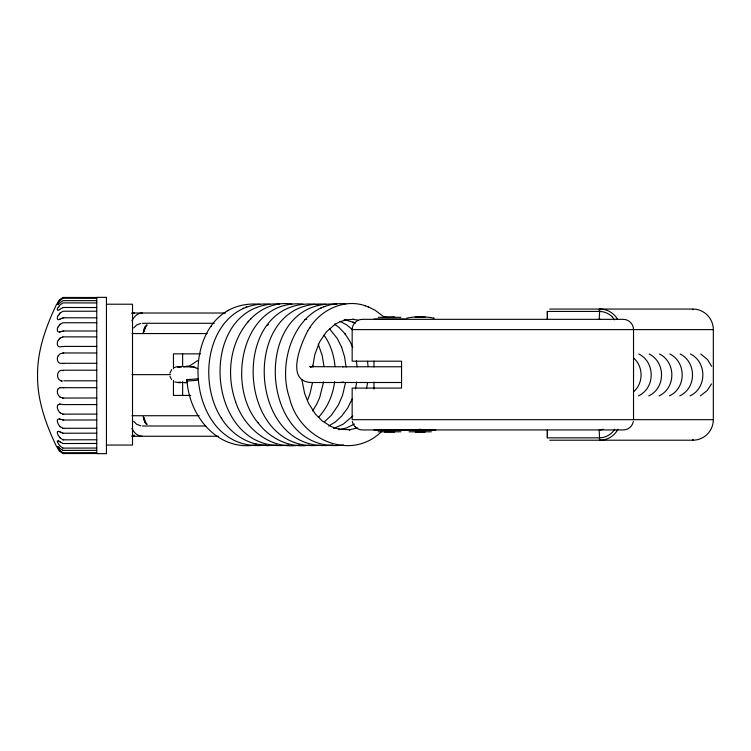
<?xml version="1.0" encoding="UTF-8"?>
<svg xmlns="http://www.w3.org/2000/svg" width="751" height="751" viewBox="0 0 751 751"><rect width="100%" height="100%" fill="white"/><g stroke="black" fill="none" stroke-linecap="round" stroke-linejoin="round"><path stroke-width="1.13" d="M547.376 437.842L547.376 429.938L547.329 437.842L599.533 437.833A18.277 18.174 89.6 0 0 614.731 429.215M259.93 304.221C172.12 297.293 180.813 456.458 266.173 444.967M312.81 366.122L314.857 354.406L319.673 341.818L326.338 331.933L335.143 324.197M549.694 309.065L692.751 309.065L693.004 309.759L693.023 309.065A20.615 20.465 89.1 0 1 713.328 329.605L713.328 419.668L352.163 419.668L352.163 388.079L401.55 388.079L401.55 361.193L352.163 361.193L352.163 329.605C352.078 324.113 356.941 319.25 362.433 319.335L623.236 319.335C628.718 319.25 633.609 324.103 633.525 329.605L633.525 419.668M143.357 332.637L145.469 326.291L143.554 330.731M143.291 332.637L143.385 331.689M323.559 381.94L319.729 397.401L316.96 403.756L312.604 410.975M334.655 381.639C332.975 394.857 327.558 407.793 318.302 417.5L318.743 417.04M345.591 382.287L342.569 395.251L338.485 404.817L331.322 415.294L324.516 421.79M356.716 381.987L355.43 388.943M144.079 331.689L145.103 327.934L147.13 324.958M367.633 382.625L366.469 388.736M312.397 383.066L310.06 393.402L307.675 399.926M599.185 319.335L599.796 309.065A20.643 20.484 -87 0 1 614.515 315.279A20.371 20.202 -89.6 0 1 617.482 319.213M169.904 373.256L171.585 369.623M692.966 439.673L693.089 440.208A20.615 20.474 -88.4 0 0 713.337 419.668L713.215 419.668M633.346 421.536C632.502 426.305 628.024 430.013 623.18 429.938L362.47 429.938C357.645 429.994 353.177 426.296 352.332 421.536M144.154 328.835L144.981 327.079M352.257 398.912L347.666 408.009L341.827 415.913L335.519 421.818L328.76 426.052M57.78 303.779L58.203 302.953M711.535 383.911L707.142 390.558L700.43 395.852M58.353 326.873L59.348 325.202M58.353 315.673L59.348 313.993M58.353 340.513L59.348 338.936M56.729 304.042C46.027 326.356 37.259 350.417 37.55 375.5C37.259 400.583 46.027 424.644 56.729 446.958M58.353 307.469L59.348 305.864M58.353 355.908L59.348 354.51A7.238 5.501 82.7 0 1 60.118 353.824L62.84 353.008M307.75 330.9C301.235 343.31 284.479 382.24 312.022 382.512L342.015 382.503M58.353 302.681L59.582 300.935A7.369 2.826 -45.1 0 1 60.202 300.316M309.487 328.149C320.733 309.806 344.38 298.382 365.38 305.817M307.394 331.463L309.872 327.539M57.592 302.615L59.582 300.053M211.191 326.591L211.594 326.056M58.353 388.821L59.348 387.967A7.238 4.694 57.9 0 1 60.146 387.723M133.706 327.934L136.682 324.958L140.737 323.456M248.525 321.278C229.712 342.991 226.135 375.218 235.636 401.785M145.901 325.756L146.68 324.958M692.769 440.208L549.694 440.208M250.515 319.128C260.907 308.051 276.659 301.602 291.848 304.071M247.971 321.888L251.097 318.499M60.136 313.017L62.84 311.299A4.872 3.924 0.1 0 1 63.694 311.224L96.748 311.224M352.792 416.007L343.404 424.033L333.557 428.549M60.136 299.452L62.84 297.603A4.872 4.863 0 0 1 63.694 297.462L96.748 297.509M633.863 391.553C643.382 383.123 643.429 367.117 634.144 358.48M60.136 324.291L62.84 322.799A4.872 3.182 0.1 0 1 63.694 322.752L96.748 322.742M58.531 303.948L62.84 300.729A4.872 4.637 -1.9 0 1 63.694 300.644L96.748 300.644M58.353 404.695L59.348 404.179M381.696 431.421C349.825 462.888 298.541 437.899 289.529 398.021C275.936 359.522 297.903 299.64 345.76 303.864M60.136 338.138L62.84 336.936M60.136 309.083L62.84 307.61M59.582 309.496L58.531 310.172A4.59 1.54 -53.6 0 1 57.761 307.76M266.952 325.643L268.501 324.535M197.691 360.602L189.674 365.831L183.666 366.741M227.675 310.783L228.398 310.313M334.364 324.751L339.208 322.066L345.864 319.888L353.721 319.363L352.679 319.325L357.898 320.067M638.463 395.852C655.351 388.014 655.398 362.235 638.829 354.003M648.789 395.852C665.677 388.014 665.733 362.235 649.155 354.003M659.115 395.852C676.003 388.014 676.06 362.235 659.491 354.003M669.441 395.852C686.339 388.014 686.386 362.235 669.817 354.003M679.777 395.852C696.665 388.014 696.712 362.235 680.143 354.003M690.103 395.852C706.991 388.014 707.048 362.235 690.479 354.003M354.397 424.071L346.493 427.948L338.973 429.703M269.844 304.108C193.326 299.217 188.548 427.206 256.344 444.132M60.136 319.062L62.84 317.889M406.3 318.293C415.2 316.246 425.197 316.255 434.097 318.293L433.721 318.095M242.704 308.501L243.512 308.145M245.868 307.084L246.703 306.718M173.856 367.727L176.663 366.807L181.648 366.741M59.582 319.344L58.531 319.673A4.59 2.065 -58.2 0 1 57.921 315.673M320.649 308.173L321.55 307.788M323.831 306.812L324.751 306.417M60.136 331.876L62.84 331.06M357.41 427.976L349.084 429.854L349.966 429.732L338.729 429.206L339.63 429.394L331.426 426.728L322.01 420.767L315.373 413.998L308.492 403.24L304.653 393.515L301.855 379.546M180.202 382.128L177.921 382.531L181.01 382.559M217.095 436.293C198.808 423.705 187.985 401.025 186.98 379.621C190.707 379.462 194.443 379.058 198.17 378.776M60.136 387.694L62.84 387.685M332.759 444.892C247.088 457.04 238.349 297.565 325.859 304.202M276.978 445.005L267.121 445.719L255.537 443.954M187.356 380.982L186.839 381.114L197.579 380.194M343.639 444.949C258.147 456.805 249.482 297.659 336.805 304.193M288.806 444.902C204.103 457.021 193.702 300.841 279.738 303.883M59.582 332.008L58.531 331.97A4.59 2.497 -64.7 0 1 58.015 326.713M254.542 445.071C241.794 447.202 228.398 443.954 217.752 436.716M299.611 444.949C270.792 450.487 243.878 427.948 235.523 401.485M309.45 445.136C289.83 448.394 269.769 438.453 258.109 422.804M62.84 346.464L60.136 346.878A7.369 4.055 -51.6 0 1 59.564 346.887L58.531 346.455M320.198 445.193C235.495 454.665 228.116 297.593 314.885 304.193M378.251 317.316L400.884 317.316M400.884 431.769L378.251 431.769M431.327 431.797L409.07 431.797M61.845 370.252C56.118 370.365 56.137 380.635 61.845 380.748M63.694 307.478L96.748 307.535M63.694 317.786L96.748 317.823M187.234 379.64L186.68 379.668M62.84 363.315L60.136 363.306A7.369 4.806 -59.6 0 1 59.573 363.146L58.531 362.395A4.656 3.013 -83.4 0 1 58.146 355.636M63.694 330.975L96.748 331.013M304.953 319.438L306.699 319.363M63.694 346.408L96.748 346.427M393.477 317.053L385.657 317.053M424.108 317.241L416.289 317.241M186.436 382.588L183.873 382.616M63.694 352.97L96.748 352.989M63.694 363.296L96.748 363.306M62.84 370.215L96.748 370.205M415.284 432.05L425.113 432.05M393.224 317.053L394.66 317.044M423.846 317.241L425.291 317.232M384.474 432.041L394.66 432.041M96.748 433.177L63.76 433.224A4.872 3.689 0.1 0 1 62.831 433.158M96.748 439.776L63.76 439.823M96.748 443.465L63.76 443.522A4.872 4.299 0.2 0 1 62.831 443.428M96.748 448.056L63.76 448.112A4.872 4.553 -1.7 0 1 62.821 448.056M96.748 450.356L63.76 450.412A4.872 4.703 0.3 0 1 62.84 450.3M96.748 452.712L63.76 452.769M96.748 453.491L63.76 453.548A4.872 4.863 0 0 1 62.84 453.416L60.136 451.548M96.748 414.101L63.76 414.13M96.748 419.987L63.76 420.025M96.748 428.258L63.76 428.295M599.758 440.199L599.796 440.208A20.643 20.474 89.7 0 0 617.96 429.272M174.739 381.968L178.212 382.541M96.748 387.694L63.76 387.704M96.748 398.011L63.76 398.03M96.748 404.573L63.76 404.592A4.872 1.943 0.1 0 1 62.812 404.592M106.445 304.221L132.514 304.221L132.514 445.061L106.445 445.061M547.329 311.44L599.533 311.44A18.324 18.212 -87.6 0 1 612.431 317.1M133.894 313.017L225.431 313.017M373.97 319.062L405.165 319.062M142.305 323.287L214.166 323.287M712.708 329.605L713.347 329.605L352.163 329.605M132.016 333.557L207.229 333.557M200.517 353.862L173.453 353.862L173.453 368.863M193.251 366.901L183.507 366.817M341.104 366.77L309.797 366.666L311.233 367.145M342.409 366.77L401.644 366.77M132.016 374.636L170.533 374.636M96.748 380.795L63.797 380.795M177.959 382.531L181.132 382.531M184.089 382.531L187.421 382.531M342.775 382.503L400.527 382.503M190.679 395.42L173.453 395.42L173.453 380.41M132.016 415.725L199.146 415.725M140.737 425.817L136.682 424.315L133.706 421.339M142.305 425.995L205.812 425.995M373.97 430.023L435.796 430.023M133.894 436.265L218.4 436.265M96.748 336.899L63.76 336.87A4.872 2.281 0.1 0 0 62.859 336.983M177.452 366.741L181.47 366.779M96.748 302.944L63.76 302.888A4.872 4.468 0.2 0 0 62.84 303.029L60.136 304.878A7.238 3.896 -49.9 0 0 59.263 305.826M96.748 298.288L63.76 298.231A4.872 4.788 0.4 0 0 62.84 298.372L60.136 300.278A7.238 2.92 -44.8 0 0 59.235 301.217M384.474 317.044L385.92 317.053M415.106 317.232L416.542 317.241M192.172 366.779L190.501 366.741M177.687 366.741L179.864 367.042M58.353 431.318L59.348 431.553M60.136 404.122L62.84 404.536M59.348 418.955L58.353 419.105A4.59 2.159 59.3 0 0 58.522 424.493L59.582 426.089A7.369 5.21 67.5 0 0 60.164 426.662M63.694 453.538L63.76 453.548A4.872 4.853 6.8 0 1 62.84 453.397M62.84 397.992L60.136 397.148M302.897 304.033C242.47 298.795 225 384.831 258.466 423.292M62.84 414.064L60.136 412.862M344.249 319.579L353.561 322.442M193.617 366.957L197.823 368.741M192.894 366.835L193.974 367.023M62.84 419.94L60.136 419.124M315.993 304.427L318.208 304.887M62.84 428.201L60.136 426.709M259.095 444.752L259.902 444.939M62.84 433.111L60.136 431.938M62.84 439.701L60.136 437.983M62.84 443.39L60.136 441.917M62.84 447.981L60.136 446.122M62.84 450.271L60.136 448.563M62.84 452.628L60.136 450.722A7.238 2.92 44.8 0 1 59.235 449.783M367.708 306.652L374.89 310.079L384.221 317.091M364.46 305.497L368.619 306.971M194.687 367.201L195.729 367.577M339.996 321.353L346.521 324.761L352.529 329.745M58.353 440.743L59.348 441.344M352.773 322.029L355.232 323.315M335.415 324.648L334.58 324.15L339.18 327.596L345.357 334.129L344.878 333.51L350.041 341.564L352.792 347.6M700.805 354.003L707.414 359.522L711.713 366.357M355.176 426.934L356.819 428.267M330.196 329.426L329.576 328.844L337.265 338.494L341.649 347.244L341.461 346.765L344.531 356.631L346.089 367.108M59.348 447.821L57.602 446.451L59.582 450.065A7.369 2.826 45.1 0 0 60.202 450.684M146.201 423.855L146.68 424.315L145.976 423.611M147.13 424.315L145.103 421.339L144.079 417.594M59.582 450.947L57.602 448.403M59.582 437.317L58.531 435.674A4.59 1.643 54.3 0 1 58.484 431.581M324.376 335.641L324 335.087C330.534 344.287 334.082 355.392 335.03 366.582M171.594 379.668L169.989 376.42M143.291 416.645L145.497 422.982L143.554 418.551M221.479 417.838L221.77 418.316M144.981 422.193L144.154 420.438M318.227 344.174L322.179 355.448L323.916 365.878M603.166 429.187A10.749 10.749 0 0 1 599.185 429.919L599.627 440.086L599.345 438.715M356.396 360.837L357.119 366.948M367.502 361.334L368.103 366.61M143.357 416.645L143.45 417.594M312.829 365.343L312.96 367.108M419.997 429.788L419.978 429.178M419.781 429.788L419.762 429.178M373.97 361.137L373.97 366.957M373.97 382.081L373.97 389.065M182.643 353.862L182.643 366.554M182.643 381.564L182.643 395.42M134.166 434.979L134.166 436.265A20.53 20.512 53.6 0 1 131.857 436.124M59.986 451.529A7.238 1.802 41.8 0 1 59.169 450.628M60.258 451.558A7.369 1.69 42.2 0 1 59.723 450.985M59.648 448.253A7.238 0.591 40.3 0 1 58.813 447.446M63.694 452.787A4.872 4.825 -4.2 0 1 62.831 452.665M59.714 441.729A7.238 0.638 40.4 0 1 60.456 442.283M58.681 441.363A4.59 1.051 51.2 0 0 58.512 443.85L59.582 445.446A7.369 3.83 49.9 0 0 60.183 446.075M59.46 431.703A7.238 1.849 41.8 0 1 60.24 432.097M60.174 437.927A7.369 4.628 57.3 0 1 59.629 437.279M63.685 439.908A4.872 4.055 -1.1 0 1 62.812 439.804M63.694 420.062A4.872 2.882 0.1 0 1 62.821 419.987M59.395 419.039A7.238 2.966 45 0 1 60.183 419.227M63.685 428.417A4.872 3.351 -0.8 0 1 62.793 428.333M59.367 404.216A7.238 3.924 50.2 0 1 60.164 404.188M58.296 404.573A4.59 2.572 66.2 0 0 58.522 410.844L59.582 412.327A7.369 5.52 80.8 0 0 60.155 412.825M63.675 414.28A4.872 2.478 -0.7 0 1 62.765 414.214M63.675 387.76A4.872 0.901 0.1 0 1 62.765 387.732M58.231 388.596A4.656 2.891 75.1 0 0 58.531 395.411L59.582 396.716A7.369 5.557 -84.5 0 0 60.146 397.129M63.657 398.19A4.872 1.483 -0.6 0 1 62.699 398.152M62.295 381.208A4.309 1.258 -5.8 0 1 61.028 381.076M62.793 370.628A4.309 0.479 1 0 1 63.375 370.628M62.887 353.064A4.872 1.267 0.1 0 1 63.704 353.036M63.065 363.484A4.872 0.676 -0.6 0 1 63.751 363.465M59.31 338.889A7.238 5.492 -82.2 0 1 60.108 338.081M58.522 346.474A4.59 2.797 -73.2 0 1 58.08 340.259M62.934 346.615A4.872 1.727 -0.6 0 1 63.722 346.568M59.301 325.155A7.238 5.21 -68.4 0 1 60.099 324.235M60.089 331.961A7.369 3.098 -46.1 0 1 59.536 332.083M62.896 331.191A4.872 2.694 -0.7 0 1 63.713 331.125M59.282 313.946A7.238 4.675 -57.6 0 1 60.089 312.951M60.052 319.203A7.369 1.99 -42.8 0 1 59.489 319.466M62.877 317.992A4.872 3.53 -0.9 0 1 63.704 317.898M59.873 309.384A7.369 0.789 -41.1 0 1 59.301 309.787M62.859 307.675A4.872 4.187 -1.2 0 1 63.704 307.572M58.465 304.071A4.656 0.939 -50.7 0 1 57.536 303.432M59.169 300.372A7.238 1.802 -41.8 0 1 59.986 299.471M59.723 300.015A7.369 1.69 -42.2 0 1 60.258 299.442M62.84 297.603A4.872 4.853 -6.8 0 1 63.694 297.471M57.433 447.305A4.656 0.939 50.7 0 1 57.329 446.704M342.212 366.892A7.904 1.943 -90 0 1 342.991 366.901M343.357 381.902A7.904 1.943 -90 0 1 341.846 381.93M599.185 319.353A10.749 10.739 0 0 1 601.335 319.55M599.129 311.44A2.337 0.526 87.4 0 1 599.777 309.299M693.07 440.105A2.328 0.488 87.6 0 1 692.741 439.973M612.403 317.129A17.996 17.883 -89.9 0 1 614.543 319.823M131.857 313.148A20.53 20.521 0 0 1 134.166 313.017M131.969 313.139A20.53 16.071 -89.9 0 1 133.8 313.017M131.904 320.752A20.53 13.152 -89.9 0 1 142.268 313.017M133.8 436.256A20.53 16.071 89.9 0 1 131.969 436.134M142.268 436.256A20.53 13.152 89.9 0 1 131.904 428.521M547.376 313.317L547.376 319.335L547.376 311.44L547.376 313.317M106.445 297.349L96.748 297.349L96.748 453.651L106.445 453.651L106.445 297.349M310.332 366.713L310.867 366.929L310.426 366.751"/></g></svg>
